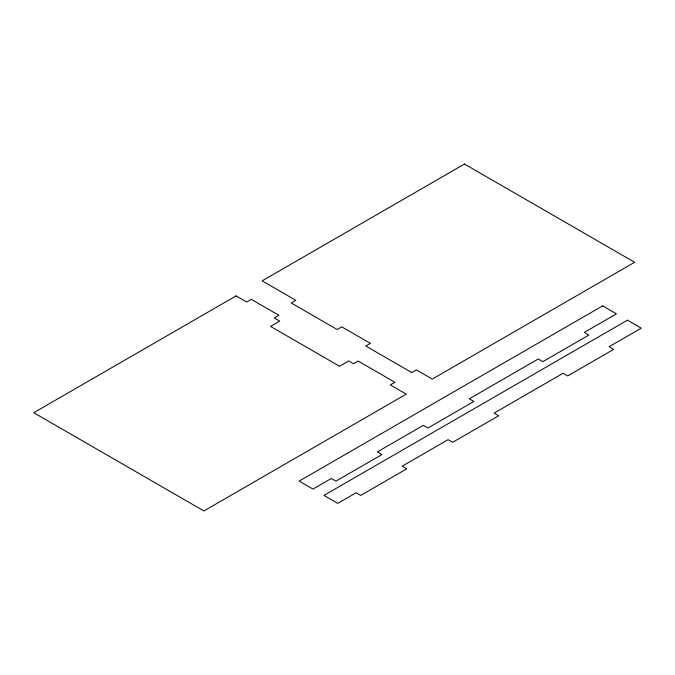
<?xml version="1.0" encoding="UTF-8"?>
<svg xmlns="http://www.w3.org/2000/svg" width="675" height="675" viewBox="0 0 675 675"><rect width="100%" height="100%" fill="white"/><g stroke="black" fill="none" stroke-linecap="round" stroke-linejoin="round"><path stroke-width="1.01" d="M236.09 295.903L33.75 412.72L203.901 510.95L406.24 394.132L390.327 384.952L394.934 382.295L358.138 361.058L353.54 363.707L348.756 360.948L339.559 366.255L270.582 326.43L279.779 321.123L274.286 317.95L278.885 315.293L251.294 299.363L246.696 302.02L236.09 295.903M464.468 164.05L262.128 280.868L295.793 300.308L291.195 302.957L337.179 329.51L341.778 326.852L370.381 343.364L365.782 346.022L411.767 372.575L416.365 369.917L432.278 379.097L634.618 262.28L464.468 164.05M602.674 305.876L299.168 481.106L312.964 489.071L331.358 478.457L335.956 481.106L381.94 454.562L377.342 451.904L423.326 425.351L427.933 428.009L473.917 401.456L469.319 398.807L538.296 358.982L542.894 361.631L588.878 335.087L584.28 332.429L616.469 313.841L602.674 305.876M627.455 320.186L323.949 495.416L337.745 503.381L356.138 492.758L360.737 495.416L406.721 468.863L402.123 466.206L448.107 439.661L452.706 442.311L498.69 415.766L494.092 413.108L563.077 373.283L567.675 375.941L613.659 349.388L609.061 346.731L641.25 328.151L627.455 320.186"/></g></svg>
